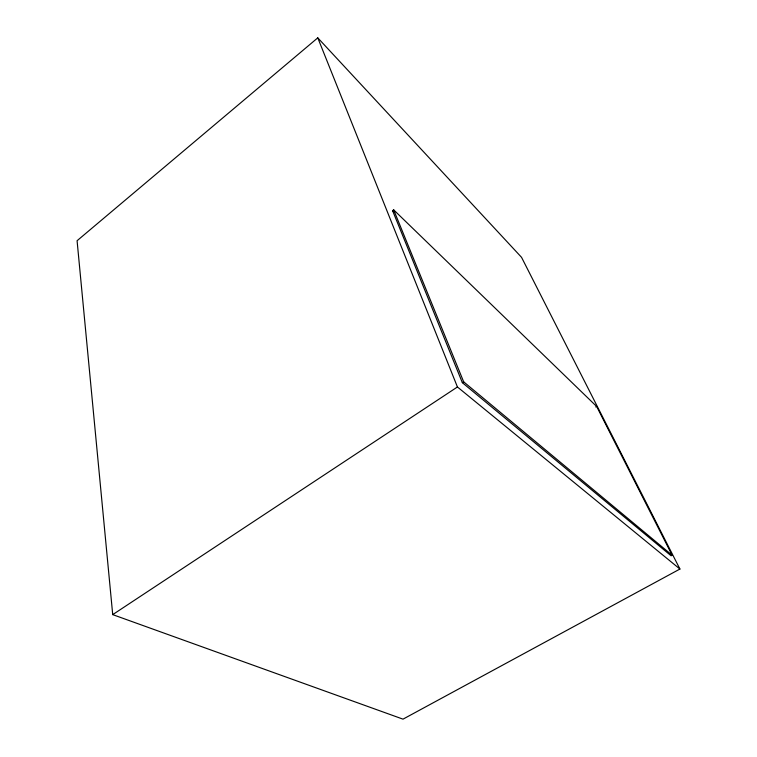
<?xml version="1.0" encoding="UTF-8"?>
<svg xmlns="http://www.w3.org/2000/svg" width="757" height="757" viewBox="0 0 757 757"><rect width="100%" height="100%" fill="white"/><g stroke="black" fill="none" stroke-linecap="round" stroke-linejoin="round"><path stroke-width="1.14" d="M317.779 37.85L77.082 240.726L112.717 614.627L403.008 719.15L679.918 569.037L521.545 257.333L317.779 37.85L457.436 386.978L679.918 569.037M392.59 210.664L393.678 209.85L596.62 406.424L672.15 555.241L671.128 555.799L462.347 382.673L392.59 210.664L394.293 212.301M462.347 382.673L463.653 381.812L672.15 555.241M112.717 614.627L457.436 386.978M595.74 406.973L596.62 406.424M393.678 209.85L463.653 381.812"/></g></svg>
